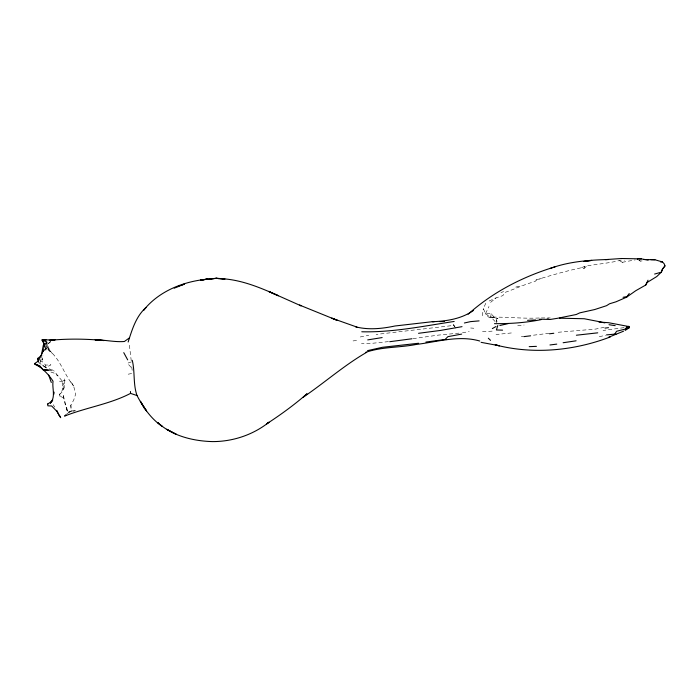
<?xml version="1.0" encoding="UTF-8"?>
<svg xmlns="http://www.w3.org/2000/svg" width="700" height="700" viewBox="0 0 700 700"><rect width="100%" height="100%" fill="white"/><g stroke="black" fill="none" stroke-linecap="round" stroke-linejoin="round"><path stroke-width="0.53" stroke-dasharray="3.5 2.62" d="M40.486 359.791L42.604 360.001L42.919 355.757M71.916 411.495L67.62 412.344L63.219 397.661L63.385 395.692L59.728 396.095L59.579 394.467L64.61 386.662L62.011 380.8L53.524 370.387M496.3 322.735L496.606 319.944L491.216 313.731L485.564 313.539L483.324 308.656L485.8 303.24M482.335 315.77L483.324 308.656M491.216 313.731L490.683 316.846L495.6 322M536.034 279.947C551.066 275.328 566.09 271.014 581.481 267.724L583.931 268.546L584.57 266.402C596.514 263.996 609.271 263.384 621.267 260.059M39.935 362.915L40.871 360.054M64.61 386.662L62.668 391.475L59.579 394.467L59.728 396.095L63.219 397.661M485.564 313.539L488.976 306.495M66.832 413.91L71.243 410.996L77.061 410.261M619.535 260.662L622.291 262.316L624.523 260.146M48.414 343.7L50.514 341.757L48.37 341.845M583.931 268.546L586.346 266.525M490.586 302.391L496.116 297.868L502.845 295.636L504.989 292.434C515.165 288.873 524.65 284.34 535.054 281.488L536.664 279.851L541.389 278.477M47.968 343.534L50.514 341.757M38.316 362.267L45.859 367.658L50.899 364.814L45.623 365.094L42.219 361.533L40.171 360.929M489.169 301.017L496.116 297.868M581.481 267.724L584.57 266.402M500.946 292.6L503.58 291.576M131.416 361.865L127.383 363.291L131.154 367.377M63.385 395.692L67.62 412.344L71.243 410.996L70.928 405.44L73.859 399.639L75.67 394.074L73.465 385.341L70.551 381.666L73.194 385.368C63.691 374.045 60.139 357.954 47.67 349.422M515.734 287.096L521.684 285.574M604.214 327.311L595.831 329.044L555.721 332.483M599.305 336.665L605.64 335.317M462.438 332.859L469.227 331.459M622.291 262.316L635.303 259.866M546.831 318.491L548.73 318.115M72.922 411.294L74.935 410.891M521.308 336.691L523.364 336.289M360.255 336.963L368.716 335.326M128.179 374.194L131.845 373.502M453.714 325.421L453.512 324.529L455.998 328.484L453.714 325.421L376.101 334.451M549.106 333.287L531.335 335.457M624.041 327.652L603.032 330.461M412.983 338.651L438.471 335.09L460.285 333.007M638.82 260.321L640.369 261.118L643.335 260.724M353.054 340.926L357.665 340.366M511.35 332.955L496.037 334.512M517.694 325.78L524.099 325.019M388.447 341.626L369.46 343.578L361.48 343.604M482.51 331.695L492.293 331.135M539.201 317.993C522.296 318.824 505.549 316.689 488.688 317.17L485.494 313.854L490.683 316.846L497.954 318.43L488.688 317.17M541.363 317.94L550.279 317.949M470.671 328.002L473.847 328.239M59.5 381.211L64.837 381.623L64.627 378.919M50.881 372.015L53.725 372.951L58.117 376.058M45.623 365.094L45.859 367.658L50.645 369.364M42.499 365.05L46.095 367.876L47.084 370.755M639.082 259.963L640.369 261.118M48.072 349.221L52.299 353.5L46.532 346.273M48.107 348.661L50.321 351.846L48.011 346.185M53.209 404.714L54.722 407.111M41.562 356.501L42.604 360.001M496.606 319.944L497 321.799M132.186 370.326L131.53 365.137M66.736 407.697L67.524 412.064M131.25 360.868L129.124 342.86M73.465 385.341L73.517 386.006M70.718 404.933L71.243 410.996M64.986 380.415L62.781 389.183L62.011 380.8L64.986 380.415"/><path stroke-width="1.05" d="M625.791 329.166L628.416 327.985L628.425 327.408M43.242 351.514L43.347 345.118L41.3 355.626L37.817 358.365L38.133 360.334M38.334 361.366L37.817 358.365M356.983 327.11L331.739 318.159L337.312 320.381L299.591 305.086L301.061 305.839L268.642 291.401L278.338 295.75C259.236 287.131 239.199 278.836 217.91 278.539L224.998 279.055L217.061 278.241L200.532 280L207.812 279.16C183.759 281.234 158.786 291.104 143.465 310.424L146.029 307.501C135.966 316.339 132.064 329.814 128.153 342.002M53.874 394.17L54.093 392.14M628.749 326.524L608.545 322.7L598.929 322.026M425.889 342.072L445.139 339.456L447.886 336.665L461.641 334.101M50.356 403.148C55.921 396.9 51.975 388.526 53.025 381.22C48.991 374.841 43.47 369.442 37.406 365.033M662.148 269.474L661.351 272.169L656.714 276.579L647.106 282.485L645.759 285.023L635.801 290.684L626.5 297.238L615.965 301.822L609.534 303.783L606.559 305.681L594.694 309.549L579.793 312.848L576.24 314.51L557.585 318.273L550.226 319.463L539.464 319.191M497.787 325.509L496.396 329.971L502.574 330.155M654.614 274.05L661.351 272.169L662.769 268.774L665 265.904L664.116 263.699L662.419 261.931L654.92 259.761L643.983 259.543M645.759 285.023L648.016 280.201M629.317 327.04L626.78 327.084L625.153 330.426L629.457 327.591L628.784 326.244M626.78 327.084L625.695 328.947L616.569 331.284L614.758 334.119L606.506 334.898M626.5 297.238L629.247 293.536M637.271 259.525L637.805 258.808L641.322 258.886L648.156 260.094M50.426 403.043L52.754 399.998M55.396 339.754L42.105 339.981L44.678 344.803L42.105 339.981L46.769 342.09L44.678 344.803L45.797 349.869M662.716 268.756L665 265.904M66.08 414.645L64.584 416.106C86.205 407.47 109.804 404.197 130.541 393.391L137.034 395.553C143.176 407.33 150.972 418.766 162.129 426.3L157.684 422.564C172.252 435.934 192.972 441.053 212.424 441.595C232.794 441.665 253.076 434.884 268.993 422.196L266.551 423.946C280.639 414.776 294.324 404.836 306.994 393.785L303.24 397.18C324.678 382.672 344.269 365.181 366.713 352.301M468.134 314.239C492.905 291.944 523.381 276.404 555.161 266.814M59.762 415.896L60.664 417.69L56.831 411.355L51.686 405.983L47.88 405.825L47.591 404.154L48.151 403.707M51.896 401.188L47.591 404.154M129.273 337.995L124.407 341.495C114.59 342.291 104.965 339.754 95.112 339.868L104.002 340.55C85.82 338.783 67.436 338.599 49.254 340.366M40.609 367.264L35.096 364.394L35 363.361L38.491 360.92L43.19 351.015L47.066 347.926L46.769 342.09M473.532 310.406C461.562 318.902 446.6 321.195 432.276 321.711L395.01 325.99C382.025 328.72 368.541 330.155 355.521 326.804M492.327 328.598L495.968 326.533M174.213 288.216L178.999 286.125M623.577 331.179L608.396 337.356M177.748 286.773L184.398 284.113L181.694 285.119M610.365 336.919C574.035 350.831 533.032 354.716 495.18 344.829L499.415 345.783L481.11 342.344M628.416 327.985L629.457 327.591M365.453 352.433C381.736 346.666 399.411 347.786 416.229 344.453C437.22 341.906 458.876 334.994 479.771 341.023M549.824 268.564C568.496 261.625 588.613 260.033 608.352 259.507L605.395 259.604L621.539 258.51L641.322 258.886M367.553 350.639L382.48 347.279L418.626 343.254M499.861 325.517L508.244 323.584M597.73 332.832L576.38 335.221M464.371 322.989L470.601 321.615L479.106 320.889M462.026 326.655L440.615 330.409L418.53 333.305M367.719 339.894L382.156 337.575M454.186 321.457C423.623 326.078 392.726 332.535 361.786 331.774M51.258 340.515L54.355 339.946M623.079 297.299L627.497 296.494M576.117 340.812L563.124 342.738M389.743 341.705L411.941 338.765M584.535 261.38L591.692 260.409L583.642 261.52M605.028 328.108L608.492 327.679M549.946 344.977L556.771 344.12M523.88 336.63L530.609 335.808M549.483 333.795L553.805 333.27M541.144 319.629C525.77 322.752 510.073 323.776 494.471 323.662M207.839 279.151L201.758 279.816L217.061 278.241L209.886 278.941M439.801 321.632L444.509 321.422M527.511 320.311L535.666 319.961M529.209 346.658L536.428 346.36M35.035 364.044L39.839 365.916L43.312 370.046L52.273 370.09M660.564 261.957L662.419 261.931M42.105 339.981L46.165 339.902M559.466 318.185L584.211 318.736L600.688 321.947M432.276 321.711L434.166 321.746M650.886 259.665L654.92 259.761M614.758 334.119L616.061 334.206M445.139 339.456L446.495 339.596M43.251 369.696L48.072 370.213M609.017 324.704L615.195 325.666M600.241 322.009L604.914 322.884M488.338 338.214L490.543 340.366M143.64 406.945L146.51 410.882L140.403 401.266L144.611 408.625M123.76 352.642L127.68 359.87M56.752 410.314L59.211 415.634M48.676 375.06L51.292 382.489M137.034 395.553C132.974 384.256 135.109 371.84 132.256 360.316M44.328 345.608L44.056 344.216L44.406 346.885M35 363.361L35.096 364.394M130.454 391.493L130.541 393.391M176.242 434.332L166.775 429.319L176.242 434.332"/></g></svg>
